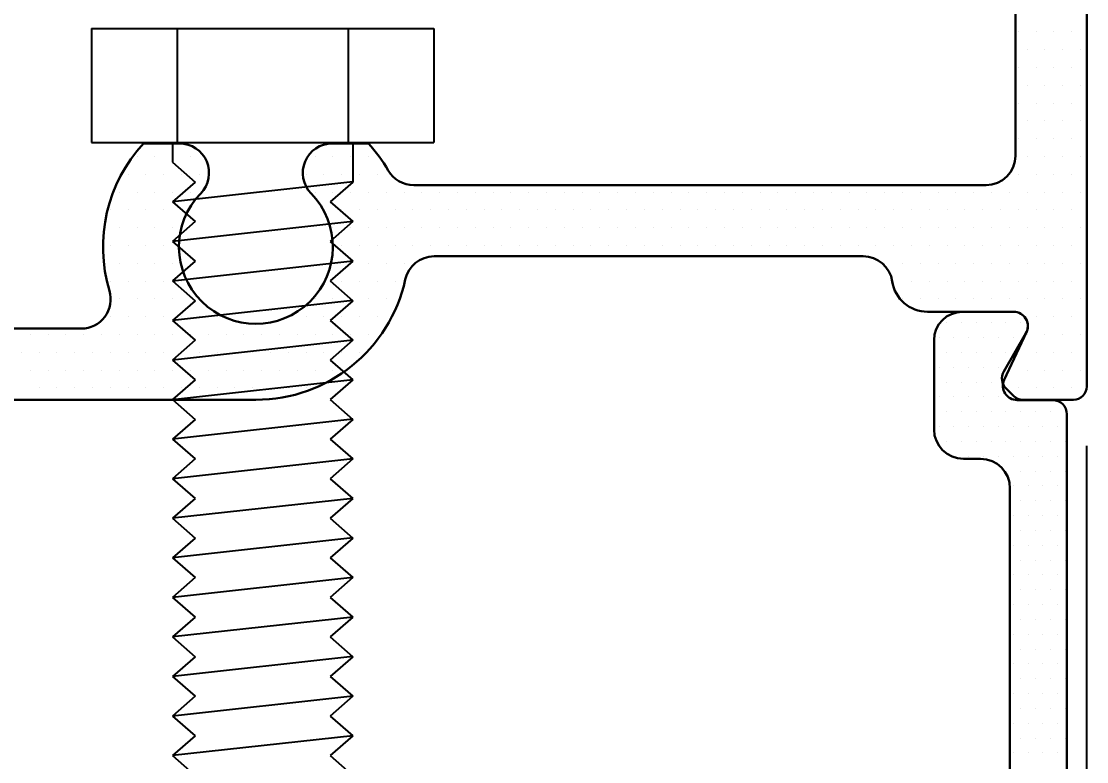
# Model space of a CAD drawing. Header units: inches. Extents: x 3.8 to 36.3, y 0.9 to 43.6.
# Drawn here: x 9.447 to 10.569, y 18.394 to 19.174 of the extents above; entities that cross this region are included whole.
import ezdxf

# ---------------------------------------------------------------- set-up
doc = ezdxf.new("R2010")
doc.units = ezdxf.units.IN
doc.header["$MEASUREMENT"] = 0
for name, color, linetype in [('R-ANNO-DIMS', 3, 'Continuous'), ('R-SWTS-DET1', 1, 'Continuous'), ('R-SWTS-PAT1', 5, 'Continuous')]:
    doc.layers.add(name, color=color, linetype=linetype)
doc.styles.add('SWTSTEXT', font='romans.shx')
doc.dimstyles.new('SWTSARCH', dxfattribs={"dimtxt": 0.25, "dimasz": 0.25, "dimexe": 0.179688, "dimexo": 0.0625, "dimgap": 0.125, "dimtad": 1, "dimtih": 1, "dimtoh": 1, "dimdec": 4, "dimzin": 4, "dimdsep": 46, "dimlunit": 4, "dimtxsty": 'SWTSTEXT', "dimcen": 0.1875, "dimdle": 0.179688, "dimclrd": 256, "dimclre": 256, "dimclrt": 256, "dimadec": 0, "dimazin": 1, "dimtfac": 1, "dimtdec": 4, "dimtofl": 0, "dimtmove": 0, "dimatfit": 3, "dimfxl": 0, "dimfrac": 2, "dimtolj": 1, "dimtzin": 4, "dimlwd": -1, "dimlwe": -1, "dimarcsym": 0})

# ---------------------------------------------------------------- blocks, each defined once
blk = doc.blocks.new('*D9')
at = {"layer": 'Defpoints', "color": 0}
for p in [(10.5692, 18.7891), (6.0692, 17.7901), (6.0692, 16.3107)]:
    blk.add_point(p, dxfattribs=at)
at = {"layer": 'R-ANNO-DIMS'}
for p, q in [((10.5692, 18.7266), (10.5692, 16.131)), ((6.0692, 17.7276), (6.0692, 16.131)), ((10.3192, 16.3107), (6.3192, 16.3107))]:
    blk.add_line(p, q, dxfattribs=at)
for points in [[(6.3192, 16.3523), (6.3192, 16.269), (6.0692, 16.3107)], [(10.3192, 16.3523), (10.3192, 16.269), (10.5692, 16.3107)]]:
    blk.add_solid(points, dxfattribs=at)
at = {"layer": 'R-ANNO-DIMS', "insert": (8.3305, 16.6261), "char_height": 0.25, "attachment_point": 5, "style": 'SWTSTEXT'}
blk.add_mtext('\\A1;4 1/2"', dxfattribs=at)

msp = doc.modelspace()

# ---------------------------------------------------------------- linework, layer by layer
at = {"layer": 'R-SWTS-DET1', "lineweight": 30}
for p, q in [((10.56923, 18.78909), (10.56923, 19.7598)), ((10.49423, 19.6808), (10.49423, 19.03225)), ((9.61386, 19.04514), (9.57574, 19.04514)), ((9.81272, 19.04514), (9.7746, 19.04514)), ((10.46323, 19.00125), (9.86044, 19.00125)), ((9.88183, 18.92626), (10.33383, 18.92626)), ((10.40158, 18.86785), (10.49226, 18.86785)), ((10.49226, 18.86785), (10.43844, 18.86785)), ((9.51028, 18.85014), (8.87818, 18.85014)), ((10.50525, 18.84535), (10.48198, 18.80506)), ((10.48239, 18.79619), (10.50585, 18.84651)), ((10.40844, 18.83785), (10.40844, 18.77485)), ((10.48437, 18.78695), (10.49213, 18.77919)), ((9.20986, 18.77514), (9.69423, 18.77514)), ((10.40844, 18.77485), (10.40844, 18.74385)), ((10.53344, 18.77485), (10.49598, 18.77485)), ((10.50203, 18.77509), (10.55523, 18.77509)), ((10.54844, 17.7899), (10.54844, 18.75985)), ((10.43944, 18.71285), (10.45744, 18.71285)), ((10.48844, 18.68185), (10.48844, 17.8659))]:
    msp.add_line(p, q, dxfattribs=at)
at = {"layer": 'R-SWTS-DET1'}
for p, q in [((9.5212, 19.16618), (9.5212, 19.04618)), ((9.5212, 19.16618), (9.88147, 19.16618)), ((9.61127, 19.16618), (9.61127, 19.04618)), ((9.7914, 19.16618), (9.7914, 19.04618)), ((9.88147, 19.16618), (9.88147, 19.04618)), ((9.5212, 19.04618), (9.88147, 19.04618)), ((9.60634, 19.04618), (9.60634, 19.02535)), ((9.79634, 19.04618), (9.79634, 19.00452)), ((9.60634, 19.02535), (9.63034, 19.00452)), ((9.63034, 19.00452), (9.60634, 18.98368)), ((9.79634, 19.00463), (9.60645, 18.98359)), ((9.79634, 19.00452), (9.77234, 18.98368)), ((9.60634, 18.98368), (9.63034, 18.96285)), ((9.77234, 18.98368), (9.79634, 18.96285)), ((9.79622, 18.96295), (9.60645, 18.94192)), ((9.63034, 18.96285), (9.60634, 18.94202)), ((9.79634, 18.96285), (9.77234, 18.94202)), ((9.60634, 18.94202), (9.63034, 18.92118)), ((9.77234, 18.94202), (9.79634, 18.92118)), ((9.63034, 18.92118), (9.60634, 18.90035)), ((9.79622, 18.92128), (9.60645, 18.90025)), ((9.79634, 18.92118), (9.77234, 18.90035)), ((9.60634, 18.90035), (9.63034, 18.87952)), ((9.77234, 18.90035), (9.79634, 18.87952)), ((9.63034, 18.87952), (9.60634, 18.85868)), ((9.79622, 18.87961), (9.60645, 18.85858)), ((9.79634, 18.87952), (9.77234, 18.85868)), ((9.60634, 18.85868), (9.63034, 18.83785)), ((9.77234, 18.85868), (9.79634, 18.83785)), ((9.63034, 18.83785), (9.60634, 18.81702)), ((9.79622, 18.83795), (9.60645, 18.81692)), ((9.79634, 18.83785), (9.77234, 18.81702)), ((9.60634, 18.81702), (9.63034, 18.79618)), ((9.77234, 18.81702), (9.79634, 18.79618)), ((9.63034, 18.79618), (9.60634, 18.77535)), ((9.79622, 18.79628), (9.60645, 18.77525)), ((9.79634, 18.79618), (9.77234, 18.77535)), ((9.60634, 18.77535), (9.63034, 18.75452)), ((9.77234, 18.77535), (9.79634, 18.75452)), ((9.63034, 18.75452), (9.60634, 18.73368)), ((9.79622, 18.75461), (9.60645, 18.73358)), ((9.79634, 18.75452), (9.77234, 18.73368)), ((9.60634, 18.73368), (9.63034, 18.71285)), ((9.77234, 18.73368), (9.79634, 18.71285)), ((9.63034, 18.71285), (9.60634, 18.69201)), ((9.79622, 18.71295), (9.60645, 18.69192)), ((9.79634, 18.71285), (9.77234, 18.69201)), ((9.60634, 18.69201), (9.63034, 18.67118)), ((9.77234, 18.69201), (9.79634, 18.67118)), ((9.63034, 18.67118), (9.60634, 18.65035)), ((9.79622, 18.67128), (9.60645, 18.65025)), ((9.79634, 18.67118), (9.77234, 18.65035)), ((9.60634, 18.65035), (9.63034, 18.62951)), ((9.77234, 18.65035), (9.79634, 18.62951)), ((9.63034, 18.62951), (9.60634, 18.60868)), ((9.79622, 18.62961), (9.60645, 18.60858)), ((9.79634, 18.62951), (9.77234, 18.60868)), ((9.60634, 18.60868), (9.63034, 18.58785)), ((9.77234, 18.60868), (9.79634, 18.58785)), ((9.63034, 18.58785), (9.60634, 18.56701)), ((9.79622, 18.58795), (9.60645, 18.56692)), ((9.79634, 18.58785), (9.77234, 18.56701)), ((9.60634, 18.56701), (9.63034, 18.54618)), ((9.77234, 18.56701), (9.79634, 18.54618)), ((9.63034, 18.54618), (9.60634, 18.52535)), ((9.79622, 18.54628), (9.60645, 18.52525)), ((9.79634, 18.54618), (9.77234, 18.52535)), ((9.60634, 18.52535), (9.63034, 18.50451)), ((9.77234, 18.52535), (9.79634, 18.50451)), ((9.63034, 18.50451), (9.60634, 18.48368)), ((9.79622, 18.50461), (9.60645, 18.48358)), ((9.79634, 18.50451), (9.77234, 18.48368)), ((9.60634, 18.48368), (9.63034, 18.46285)), ((9.77234, 18.48368), (9.79634, 18.46285)), ((9.63034, 18.46285), (9.60634, 18.44201)), ((9.79622, 18.46294), (9.60645, 18.44191)), ((9.79634, 18.46285), (9.77234, 18.44201)), ((9.60634, 18.44201), (9.63034, 18.42118)), ((9.77234, 18.44201), (9.79634, 18.42118)), ((9.63034, 18.42118), (9.60634, 18.40035)), ((9.79622, 18.42128), (9.60645, 18.40025)), ((9.79634, 18.42118), (9.77234, 18.40035)), ((9.60634, 18.40035), (9.63034, 18.37951)), ((9.77234, 18.40035), (9.79634, 18.37951))]:
    msp.add_line(p, q, dxfattribs=at)
at = {"layer": 'R-SWTS-DET1', "lineweight": 30}
for centre, radius, start, end in [((9.69423, 18.93614), 0.161, 137.38889, 196.64604), ((9.61386, 19.01414), 0.031, 315.85883, 90), ((9.7746, 19.01414), 0.031, 90, 224.14117), ((9.69423, 18.93614), 0.161, 30.03739, 42.61111), ((10.46323, 19.03225), 0.031, 270, 0), ((9.86044, 19.03225), 0.031, 210.03739, 270), ((9.69423, 18.93614), 0.081, 135.85883, 44.14117), ((9.88183, 18.89526), 0.031, 90, 167.70553), ((10.33383, 18.89526), 0.031, 8.47588, 90), ((9.69423, 18.93614), 0.161, 270, 347.70553), ((10.40158, 18.90535), 0.0375, 188.47588, 270), ((9.51028, 18.88114), 0.031, 270, 16.64604), ((10.43848, 18.83781), 0.03005, 90.08612, 179.91388), ((10.49226, 18.85285), 0.015, 329.99967, 90), ((10.49226, 18.85285), 0.015, 334.99965, 90), ((10.49498, 18.79756), 0.015, 149.99967, 224.99957), ((10.49598, 18.78985), 0.015, 154.99965, 270), ((10.55523, 18.78909), 0.014, 270, 0), ((10.50203, 18.78909), 0.014, 224.99957, 270), ((10.53344, 18.75985), 0.015, 0, 90), ((10.43951, 18.74392), 0.03107, 180.12822, 269.87178), ((10.45744, 18.68185), 0.031, 0, 90)]:
    msp.add_arc(centre, radius, start, end, dxfattribs=at)
at = {"layer": 'R-SWTS-PAT1'}
for p, q in [((10.49716, 19.16275), (10.49716, 19.16275)), ((10.51591, 19.16275), (10.51591, 19.16275)), ((10.53466, 19.16275), (10.53466, 19.16275)), ((10.55341, 19.16275), (10.55341, 19.16275)), ((10.50654, 19.144), (10.50654, 19.144)), ((10.52529, 19.144), (10.52529, 19.144)), ((10.54404, 19.144), (10.54404, 19.144)), ((10.56279, 19.144), (10.56279, 19.144)), ((10.49716, 19.12525), (10.49716, 19.12525)), ((10.51591, 19.12525), (10.51591, 19.12525)), ((10.53466, 19.12525), (10.53466, 19.12525)), ((10.55341, 19.12525), (10.55341, 19.12525)), ((10.50654, 19.1065), (10.50654, 19.1065)), ((10.52529, 19.1065), (10.52529, 19.1065)), ((10.54404, 19.1065), (10.54404, 19.1065)), ((10.56279, 19.1065), (10.56279, 19.1065)), ((10.49716, 19.08775), (10.49716, 19.08775)), ((10.51591, 19.08775), (10.51591, 19.08775)), ((10.53466, 19.08775), (10.53466, 19.08775)), ((10.55341, 19.08775), (10.55341, 19.08775)), ((10.50654, 19.069), (10.50654, 19.069)), ((10.52529, 19.069), (10.52529, 19.069)), ((10.54404, 19.069), (10.54404, 19.069)), ((10.56279, 19.069), (10.56279, 19.069)), ((10.49716, 19.05025), (10.49716, 19.05025)), ((10.51591, 19.05025), (10.51591, 19.05025)), ((10.53466, 19.05025), (10.53466, 19.05025)), ((10.55341, 19.05025), (10.55341, 19.05025)), ((9.56904, 19.0315), (9.56904, 19.0315)), ((9.58779, 19.0315), (9.58779, 19.0315)), ((9.60654, 19.0315), (9.60654, 19.0315)), ((9.62529, 19.0315), (9.62529, 19.0315)), ((9.75654, 19.0315), (9.75654, 19.0315)), ((9.77529, 19.0315), (9.77529, 19.0315)), ((9.79404, 19.0315), (9.79404, 19.0315)), ((9.81279, 19.0315), (9.81279, 19.0315)), ((10.50654, 19.0315), (10.50654, 19.0315)), ((10.52529, 19.0315), (10.52529, 19.0315)), ((10.54404, 19.0315), (10.54404, 19.0315)), ((10.56279, 19.0315), (10.56279, 19.0315)), ((9.55966, 19.01275), (9.55966, 19.01275)), ((9.57841, 19.01275), (9.57841, 19.01275)), ((9.59716, 19.01275), (9.59716, 19.01275)), ((9.61591, 19.01275), (9.61591, 19.01275)), ((9.63466, 19.01275), (9.63466, 19.01275)), ((9.74716, 19.01275), (9.74716, 19.01275)), ((9.76591, 19.01275), (9.76591, 19.01275)), ((9.78466, 19.01275), (9.78466, 19.01275)), ((9.80341, 19.01275), (9.80341, 19.01275)), ((9.82216, 19.01275), (9.82216, 19.01275)), ((10.49716, 19.01275), (10.49716, 19.01275)), ((10.51591, 19.01275), (10.51591, 19.01275)), ((10.53466, 19.01275), (10.53466, 19.01275)), ((10.55341, 19.01275), (10.55341, 19.01275)), ((9.55029, 18.994), (9.55029, 18.994)), ((9.56904, 18.994), (9.56904, 18.994)), ((9.58779, 18.994), (9.58779, 18.994)), ((9.60654, 18.994), (9.60654, 18.994)), ((9.62529, 18.994), (9.62529, 18.994)), ((9.75654, 18.994), (9.75654, 18.994)), ((9.77529, 18.994), (9.77529, 18.994)), ((9.79404, 18.994), (9.79404, 18.994)), ((9.81279, 18.994), (9.81279, 18.994)), ((9.83154, 18.994), (9.83154, 18.994)), ((9.85029, 18.994), (9.85029, 18.994)), ((9.86904, 18.994), (9.86904, 18.994)), ((9.88779, 18.994), (9.88779, 18.994)), ((9.90654, 18.994), (9.90654, 18.994)), ((9.92529, 18.994), (9.92529, 18.994)), ((9.94404, 18.994), (9.94404, 18.994)), ((9.96279, 18.994), (9.96279, 18.994)), ((9.98154, 18.994), (9.98154, 18.994)), ((10.00029, 18.994), (10.00029, 18.994)), ((10.01904, 18.994), (10.01904, 18.994)), ((10.03779, 18.994), (10.03779, 18.994)), ((10.05654, 18.994), (10.05654, 18.994)), ((10.07529, 18.994), (10.07529, 18.994)), ((10.09404, 18.994), (10.09404, 18.994)), ((10.11279, 18.994), (10.11279, 18.994)), ((10.13154, 18.994), (10.13154, 18.994)), ((10.15029, 18.994), (10.15029, 18.994)), ((10.16904, 18.994), (10.16904, 18.994)), ((10.18779, 18.994), (10.18779, 18.994)), ((10.20654, 18.994), (10.20654, 18.994)), ((10.22529, 18.994), (10.22529, 18.994)), ((10.24404, 18.994), (10.24404, 18.994)), ((10.26279, 18.994), (10.26279, 18.994)), ((10.28154, 18.994), (10.28154, 18.994)), ((10.30029, 18.994), (10.30029, 18.994)), ((10.31904, 18.994), (10.31904, 18.994)), ((10.33779, 18.994), (10.33779, 18.994)), ((10.35654, 18.994), (10.35654, 18.994)), ((10.37529, 18.994), (10.37529, 18.994)), ((10.39404, 18.994), (10.39404, 18.994)), ((10.41279, 18.994), (10.41279, 18.994)), ((10.43154, 18.994), (10.43154, 18.994)), ((10.45029, 18.994), (10.45029, 18.994)), ((10.46904, 18.994), (10.46904, 18.994)), ((10.48779, 18.994), (10.48779, 18.994)), ((10.50654, 18.994), (10.50654, 18.994)), ((10.52529, 18.994), (10.52529, 18.994)), ((10.54404, 18.994), (10.54404, 18.994)), ((10.56279, 18.994), (10.56279, 18.994)), ((9.54091, 18.97525), (9.54091, 18.97525)), ((9.55966, 18.97525), (9.55966, 18.97525)), ((9.57841, 18.97525), (9.57841, 18.97525)), ((9.59716, 18.97525), (9.59716, 18.97525)), ((9.61591, 18.97525), (9.61591, 18.97525)), ((9.76591, 18.97525), (9.76591, 18.97525)), ((9.78466, 18.97525), (9.78466, 18.97525)), ((9.80341, 18.97525), (9.80341, 18.97525)), ((9.82216, 18.97525), (9.82216, 18.97525)), ((9.84091, 18.97525), (9.84091, 18.97525)), ((9.85966, 18.97525), (9.85966, 18.97525)), ((9.87841, 18.97525), (9.87841, 18.97525)), ((9.89716, 18.97525), (9.89716, 18.97525)), ((9.91591, 18.97525), (9.91591, 18.97525)), ((9.93466, 18.97525), (9.93466, 18.97525)), ((9.95341, 18.97525), (9.95341, 18.97525)), ((9.97216, 18.97525), (9.97216, 18.97525)), ((9.99091, 18.97525), (9.99091, 18.97525)), ((10.00966, 18.97525), (10.00966, 18.97525)), ((10.02841, 18.97525), (10.02841, 18.97525)), ((10.04716, 18.97525), (10.04716, 18.97525)), ((10.06591, 18.97525), (10.06591, 18.97525)), ((10.08466, 18.97525), (10.08466, 18.97525)), ((10.10341, 18.97525), (10.10341, 18.97525)), ((10.12216, 18.97525), (10.12216, 18.97525)), ((10.14091, 18.97525), (10.14091, 18.97525)), ((10.15966, 18.97525), (10.15966, 18.97525)), ((10.17841, 18.97525), (10.17841, 18.97525)), ((10.19716, 18.97525), (10.19716, 18.97525)), ((10.21591, 18.97525), (10.21591, 18.97525)), ((10.23466, 18.97525), (10.23466, 18.97525)), ((10.25341, 18.97525), (10.25341, 18.97525)), ((10.27216, 18.97525), (10.27216, 18.97525)), ((10.29091, 18.97525), (10.29091, 18.97525)), ((10.30966, 18.97525), (10.30966, 18.97525)), ((10.32841, 18.97525), (10.32841, 18.97525)), ((10.34716, 18.97525), (10.34716, 18.97525)), ((10.36591, 18.97525), (10.36591, 18.97525)), ((10.38466, 18.97525), (10.38466, 18.97525)), ((10.40341, 18.97525), (10.40341, 18.97525)), ((10.42216, 18.97525), (10.42216, 18.97525)), ((10.44091, 18.97525), (10.44091, 18.97525)), ((10.45966, 18.97525), (10.45966, 18.97525)), ((10.47841, 18.97525), (10.47841, 18.97525)), ((10.49716, 18.97525), (10.49716, 18.97525)), ((10.51591, 18.97525), (10.51591, 18.97525)), ((10.53466, 18.97525), (10.53466, 18.97525)), ((10.55341, 18.97525), (10.55341, 18.97525)), ((9.55029, 18.9565), (9.55029, 18.9565)), ((9.56904, 18.9565), (9.56904, 18.9565)), ((9.58779, 18.9565), (9.58779, 18.9565)), ((9.60654, 18.9565), (9.60654, 18.9565)), ((9.77529, 18.9565), (9.77529, 18.9565)), ((9.79404, 18.9565), (9.79404, 18.9565)), ((9.81279, 18.9565), (9.81279, 18.9565)), ((9.83154, 18.9565), (9.83154, 18.9565)), ((9.85029, 18.9565), (9.85029, 18.9565)), ((9.86904, 18.9565), (9.86904, 18.9565)), ((9.88779, 18.9565), (9.88779, 18.9565)), ((9.90654, 18.9565), (9.90654, 18.9565)), ((9.92529, 18.9565), (9.92529, 18.9565)), ((9.94404, 18.9565), (9.94404, 18.9565)), ((9.96279, 18.9565), (9.96279, 18.9565)), ((9.98154, 18.9565), (9.98154, 18.9565)), ((10.00029, 18.9565), (10.00029, 18.9565)), ((10.01904, 18.9565), (10.01904, 18.9565)), ((10.03779, 18.9565), (10.03779, 18.9565)), ((10.05654, 18.9565), (10.05654, 18.9565)), ((10.07529, 18.9565), (10.07529, 18.9565)), ((10.09404, 18.9565), (10.09404, 18.9565)), ((10.11279, 18.9565), (10.11279, 18.9565)), ((10.13154, 18.9565), (10.13154, 18.9565)), ((10.15029, 18.9565), (10.15029, 18.9565)), ((10.16904, 18.9565), (10.16904, 18.9565)), ((10.18779, 18.9565), (10.18779, 18.9565)), ((10.20654, 18.9565), (10.20654, 18.9565)), ((10.22529, 18.9565), (10.22529, 18.9565)), ((10.24404, 18.9565), (10.24404, 18.9565)), ((10.26279, 18.9565), (10.26279, 18.9565)), ((10.28154, 18.9565), (10.28154, 18.9565)), ((10.30029, 18.9565), (10.30029, 18.9565)), ((10.31904, 18.9565), (10.31904, 18.9565)), ((10.33779, 18.9565), (10.33779, 18.9565)), ((10.35654, 18.9565), (10.35654, 18.9565)), ((10.37529, 18.9565), (10.37529, 18.9565)), ((10.39404, 18.9565), (10.39404, 18.9565)), ((10.41279, 18.9565), (10.41279, 18.9565)), ((10.43154, 18.9565), (10.43154, 18.9565)), ((10.45029, 18.9565), (10.45029, 18.9565)), ((10.46904, 18.9565), (10.46904, 18.9565)), ((10.48779, 18.9565), (10.48779, 18.9565)), ((10.50654, 18.9565), (10.50654, 18.9565)), ((10.52529, 18.9565), (10.52529, 18.9565)), ((10.54404, 18.9565), (10.54404, 18.9565)), ((10.56279, 18.9565), (10.56279, 18.9565)), ((9.54091, 18.93775), (9.54091, 18.93775)), ((9.55966, 18.93775), (9.55966, 18.93775)), ((9.57841, 18.93775), (9.57841, 18.93775)), ((9.59716, 18.93775), (9.59716, 18.93775)), ((9.78466, 18.93775), (9.78466, 18.93775)), ((9.80341, 18.93775), (9.80341, 18.93775)), ((9.82216, 18.93775), (9.82216, 18.93775)), ((9.84091, 18.93775), (9.84091, 18.93775)), ((9.85966, 18.93775), (9.85966, 18.93775)), ((9.87841, 18.93775), (9.87841, 18.93775)), ((9.89716, 18.93775), (9.89716, 18.93775)), ((9.91591, 18.93775), (9.91591, 18.93775)), ((9.93466, 18.93775), (9.93466, 18.93775)), ((9.95341, 18.93775), (9.95341, 18.93775)), ((9.97216, 18.93775), (9.97216, 18.93775)), ((9.99091, 18.93775), (9.99091, 18.93775)), ((10.00966, 18.93775), (10.00966, 18.93775)), ((10.02841, 18.93775), (10.02841, 18.93775)), ((10.04716, 18.93775), (10.04716, 18.93775)), ((10.06591, 18.93775), (10.06591, 18.93775)), ((10.08466, 18.93775), (10.08466, 18.93775)), ((10.10341, 18.93775), (10.10341, 18.93775)), ((10.12216, 18.93775), (10.12216, 18.93775)), ((10.14091, 18.93775), (10.14091, 18.93775)), ((10.15966, 18.93775), (10.15966, 18.93775)), ((10.17841, 18.93775), (10.17841, 18.93775)), ((10.19716, 18.93775), (10.19716, 18.93775)), ((10.21591, 18.93775), (10.21591, 18.93775)), ((10.23466, 18.93775), (10.23466, 18.93775)), ((10.25341, 18.93775), (10.25341, 18.93775)), ((10.27216, 18.93775), (10.27216, 18.93775)), ((10.29091, 18.93775), (10.29091, 18.93775)), ((10.30966, 18.93775), (10.30966, 18.93775)), ((10.32841, 18.93775), (10.32841, 18.93775)), ((10.34716, 18.93775), (10.34716, 18.93775)), ((10.36591, 18.93775), (10.36591, 18.93775)), ((10.38466, 18.93775), (10.38466, 18.93775)), ((10.40341, 18.93775), (10.40341, 18.93775)), ((10.42216, 18.93775), (10.42216, 18.93775)), ((10.44091, 18.93775), (10.44091, 18.93775)), ((10.45966, 18.93775), (10.45966, 18.93775)), ((10.47841, 18.93775), (10.47841, 18.93775)), ((10.49716, 18.93775), (10.49716, 18.93775)), ((10.51591, 18.93775), (10.51591, 18.93775)), ((10.53466, 18.93775), (10.53466, 18.93775)), ((10.55341, 18.93775), (10.55341, 18.93775)), ((9.55029, 18.919), (9.55029, 18.919)), ((9.56904, 18.919), (9.56904, 18.919)), ((9.58779, 18.919), (9.58779, 18.919)), ((9.60654, 18.919), (9.60654, 18.919)), ((9.77529, 18.919), (9.77529, 18.919)), ((9.79404, 18.919), (9.79404, 18.919)), ((9.81279, 18.919), (9.81279, 18.919)), ((9.83154, 18.919), (9.83154, 18.919)), ((9.85029, 18.919), (9.85029, 18.919)), ((10.35654, 18.919), (10.35654, 18.919)), ((10.37529, 18.919), (10.37529, 18.919)), ((10.39404, 18.919), (10.39404, 18.919)), ((10.41279, 18.919), (10.41279, 18.919)), ((10.43154, 18.919), (10.43154, 18.919)), ((10.45029, 18.919), (10.45029, 18.919)), ((10.46904, 18.919), (10.46904, 18.919)), ((10.48779, 18.919), (10.48779, 18.919)), ((10.50654, 18.919), (10.50654, 18.919)), ((10.52529, 18.919), (10.52529, 18.919)), ((10.54404, 18.919), (10.54404, 18.919)), ((10.56279, 18.919), (10.56279, 18.919)), ((9.54091, 18.90025), (9.54091, 18.90025)), ((9.55966, 18.90025), (9.55966, 18.90025)), ((9.57841, 18.90025), (9.57841, 18.90025)), ((9.59716, 18.90025), (9.59716, 18.90025)), ((9.61591, 18.90025), (9.61591, 18.90025)), ((9.78466, 18.90025), (9.78466, 18.90025)), ((9.80341, 18.90025), (9.80341, 18.90025)), ((9.82216, 18.90025), (9.82216, 18.90025)), ((9.84091, 18.90025), (9.84091, 18.90025)), ((10.36591, 18.90025), (10.36591, 18.90025)), ((10.38466, 18.90025), (10.38466, 18.90025)), ((10.40341, 18.90025), (10.40341, 18.90025)), ((10.42216, 18.90025), (10.42216, 18.90025)), ((10.44091, 18.90025), (10.44091, 18.90025)), ((10.45966, 18.90025), (10.45966, 18.90025)), ((10.47841, 18.90025), (10.47841, 18.90025)), ((10.49716, 18.90025), (10.49716, 18.90025)), ((10.51591, 18.90025), (10.51591, 18.90025)), ((10.53466, 18.90025), (10.53466, 18.90025)), ((10.55341, 18.90025), (10.55341, 18.90025)), ((9.55029, 18.8815), (9.55029, 18.8815)), ((9.56904, 18.8815), (9.56904, 18.8815)), ((9.58779, 18.8815), (9.58779, 18.8815)), ((9.60654, 18.8815), (9.60654, 18.8815)), ((9.62529, 18.8815), (9.62529, 18.8815)), ((9.75654, 18.8815), (9.75654, 18.8815)), ((9.77529, 18.8815), (9.77529, 18.8815)), ((9.79404, 18.8815), (9.79404, 18.8815)), ((9.81279, 18.8815), (9.81279, 18.8815)), ((9.83154, 18.8815), (9.83154, 18.8815)), ((10.37529, 18.8815), (10.37529, 18.8815)), ((10.39404, 18.8815), (10.39404, 18.8815)), ((10.41279, 18.8815), (10.41279, 18.8815)), ((10.43154, 18.8815), (10.43154, 18.8815)), ((10.45029, 18.8815), (10.45029, 18.8815)), ((10.46904, 18.8815), (10.46904, 18.8815)), ((10.48779, 18.8815), (10.48779, 18.8815)), ((10.50654, 18.8815), (10.50654, 18.8815)), ((10.52529, 18.8815), (10.52529, 18.8815)), ((10.54404, 18.8815), (10.54404, 18.8815)), ((10.56279, 18.8815), (10.56279, 18.8815)), ((9.54091, 18.86275), (9.54091, 18.86275)), ((9.55966, 18.86275), (9.55966, 18.86275)), ((9.57841, 18.86275), (9.57841, 18.86275)), ((9.59716, 18.86275), (9.59716, 18.86275)), ((9.61591, 18.86275), (9.61591, 18.86275)), ((9.63466, 18.86275), (9.63466, 18.86275)), ((9.65341, 18.86275), (9.65341, 18.86275)), ((9.74716, 18.86275), (9.74716, 18.86275)), ((9.76591, 18.86275), (9.76591, 18.86275)), ((9.78466, 18.86275), (9.78466, 18.86275)), ((9.80341, 18.86275), (9.80341, 18.86275)), ((9.82216, 18.86275), (9.82216, 18.86275)), ((10.51591, 18.86275), (10.51591, 18.86275)), ((10.53466, 18.86275), (10.53466, 18.86275)), ((10.55341, 18.86275), (10.55341, 18.86275)), ((10.42162, 18.85625), (10.42162, 18.85625)), ((10.43724, 18.85625), (10.43724, 18.85625)), ((10.45287, 18.85625), (10.45287, 18.85625)), ((10.46849, 18.85625), (10.46849, 18.85625)), ((10.48412, 18.85625), (10.48412, 18.85625)), ((10.49974, 18.85625), (10.49974, 18.85625)), ((9.45654, 18.844), (9.45654, 18.844)), ((9.47529, 18.844), (9.47529, 18.844)), ((9.49404, 18.844), (9.49404, 18.844)), ((9.51279, 18.844), (9.51279, 18.844)), ((9.53154, 18.844), (9.53154, 18.844)), ((9.55029, 18.844), (9.55029, 18.844)), ((9.56904, 18.844), (9.56904, 18.844)), ((9.58779, 18.844), (9.58779, 18.844)), ((9.60654, 18.844), (9.60654, 18.844)), ((9.62529, 18.844), (9.62529, 18.844)), ((9.64404, 18.844), (9.64404, 18.844)), ((9.66279, 18.844), (9.66279, 18.844)), ((9.68154, 18.844), (9.68154, 18.844)), ((9.70029, 18.844), (9.70029, 18.844)), ((9.71904, 18.844), (9.71904, 18.844)), ((9.73779, 18.844), (9.73779, 18.844)), ((9.75654, 18.844), (9.75654, 18.844)), ((9.77529, 18.844), (9.77529, 18.844)), ((9.79404, 18.844), (9.79404, 18.844)), ((9.81279, 18.844), (9.81279, 18.844)), ((10.4138, 18.84063), (10.4138, 18.84063)), ((10.42943, 18.84063), (10.42943, 18.84063)), ((10.44505, 18.84063), (10.44505, 18.84063)), ((10.46068, 18.84063), (10.46068, 18.84063)), ((10.4763, 18.84063), (10.4763, 18.84063)), ((10.49193, 18.84063), (10.49193, 18.84063)), ((10.50654, 18.844), (10.50654, 18.844)), ((10.52529, 18.844), (10.52529, 18.844)), ((10.54404, 18.844), (10.54404, 18.844)), ((10.56279, 18.844), (10.56279, 18.844)), ((9.44716, 18.82525), (9.44716, 18.82525)), ((9.46591, 18.82525), (9.46591, 18.82525)), ((9.48466, 18.82525), (9.48466, 18.82525)), ((9.50341, 18.82525), (9.50341, 18.82525)), ((9.52216, 18.82525), (9.52216, 18.82525)), ((9.54091, 18.82525), (9.54091, 18.82525)), ((9.55966, 18.82525), (9.55966, 18.82525)), ((9.57841, 18.82525), (9.57841, 18.82525)), ((9.59716, 18.82525), (9.59716, 18.82525)), ((9.61591, 18.82525), (9.61591, 18.82525)), ((9.63466, 18.82525), (9.63466, 18.82525)), ((9.65341, 18.82525), (9.65341, 18.82525)), ((9.67216, 18.82525), (9.67216, 18.82525)), ((9.69091, 18.82525), (9.69091, 18.82525)), ((9.70966, 18.82525), (9.70966, 18.82525)), ((9.72841, 18.82525), (9.72841, 18.82525)), ((9.74716, 18.82525), (9.74716, 18.82525)), ((9.76591, 18.82525), (9.76591, 18.82525)), ((9.78466, 18.82525), (9.78466, 18.82525)), ((9.80341, 18.82525), (9.80341, 18.82525)), ((10.42162, 18.825), (10.42162, 18.825)), ((10.43724, 18.825), (10.43724, 18.825)), ((10.45287, 18.825), (10.45287, 18.825)), ((10.46849, 18.825), (10.46849, 18.825)), ((10.48412, 18.825), (10.48412, 18.825)), ((10.49716, 18.82525), (10.49716, 18.82525)), ((10.51591, 18.82525), (10.51591, 18.82525)), ((10.53466, 18.82525), (10.53466, 18.82525)), ((10.55341, 18.82525), (10.55341, 18.82525)), ((9.45654, 18.8065), (9.45654, 18.8065)), ((9.47529, 18.8065), (9.47529, 18.8065)), ((9.49404, 18.8065), (9.49404, 18.8065)), ((9.51279, 18.8065), (9.51279, 18.8065)), ((9.53154, 18.8065), (9.53154, 18.8065)), ((9.55029, 18.8065), (9.55029, 18.8065)), ((9.56904, 18.8065), (9.56904, 18.8065)), ((9.58779, 18.8065), (9.58779, 18.8065)), ((9.60654, 18.8065), (9.60654, 18.8065)), ((9.62529, 18.8065), (9.62529, 18.8065)), ((9.64404, 18.8065), (9.64404, 18.8065)), ((9.66279, 18.8065), (9.66279, 18.8065)), ((9.68154, 18.8065), (9.68154, 18.8065)), ((9.70029, 18.8065), (9.70029, 18.8065)), ((9.71904, 18.8065), (9.71904, 18.8065)), ((9.73779, 18.8065), (9.73779, 18.8065)), ((9.75654, 18.8065), (9.75654, 18.8065)), ((9.77529, 18.8065), (9.77529, 18.8065)), ((10.4138, 18.80938), (10.4138, 18.80938)), ((10.42943, 18.80938), (10.42943, 18.80938)), ((10.44505, 18.80938), (10.44505, 18.80938)), ((10.46068, 18.80938), (10.46068, 18.80938)), ((10.4763, 18.80938), (10.4763, 18.80938)), ((10.48779, 18.8065), (10.48779, 18.8065)), ((10.50654, 18.8065), (10.50654, 18.8065)), ((10.52529, 18.8065), (10.52529, 18.8065)), ((10.54404, 18.8065), (10.54404, 18.8065)), ((10.56279, 18.8065), (10.56279, 18.8065)), ((9.46591, 18.78775), (9.46591, 18.78775)), ((9.48466, 18.78775), (9.48466, 18.78775)), ((9.50341, 18.78775), (9.50341, 18.78775)), ((9.52216, 18.78775), (9.52216, 18.78775)), ((9.54091, 18.78775), (9.54091, 18.78775)), ((9.55966, 18.78775), (9.55966, 18.78775)), ((9.57841, 18.78775), (9.57841, 18.78775)), ((9.59716, 18.78775), (9.59716, 18.78775)), ((9.61591, 18.78775), (9.61591, 18.78775)), ((9.63466, 18.78775), (9.63466, 18.78775)), ((9.65341, 18.78775), (9.65341, 18.78775)), ((9.67216, 18.78775), (9.67216, 18.78775)), ((9.69091, 18.78775), (9.69091, 18.78775)), ((9.70966, 18.78775), (9.70966, 18.78775)), ((9.72841, 18.78775), (9.72841, 18.78775)), ((9.74716, 18.78775), (9.74716, 18.78775)), ((10.42162, 18.79375), (10.42162, 18.79375)), ((10.43724, 18.79375), (10.43724, 18.79375)), ((10.45287, 18.79375), (10.45287, 18.79375)), ((10.46849, 18.79375), (10.46849, 18.79375)), ((10.49716, 18.78775), (10.49716, 18.78775)), ((10.51591, 18.78775), (10.51591, 18.78775)), ((10.53466, 18.78775), (10.53466, 18.78775)), ((10.55341, 18.78775), (10.55341, 18.78775)), ((10.4138, 18.77813), (10.4138, 18.77813)), ((10.42943, 18.77813), (10.42943, 18.77813)), ((10.44505, 18.77813), (10.44505, 18.77813)), ((10.46068, 18.77813), (10.46068, 18.77813)), ((10.4763, 18.77813), (10.4763, 18.77813)), ((10.42162, 18.7625), (10.42162, 18.7625)), ((10.43724, 18.7625), (10.43724, 18.7625)), ((10.45287, 18.7625), (10.45287, 18.7625)), ((10.46849, 18.7625), (10.46849, 18.7625)), ((10.48412, 18.7625), (10.48412, 18.7625)), ((10.49974, 18.7625), (10.49974, 18.7625)), ((10.51537, 18.7625), (10.51537, 18.7625)), ((10.53099, 18.7625), (10.53099, 18.7625)), ((10.54662, 18.7625), (10.54662, 18.7625)), ((10.4138, 18.74688), (10.4138, 18.74688)), ((10.42943, 18.74688), (10.42943, 18.74688)), ((10.44505, 18.74688), (10.44505, 18.74688)), ((10.46068, 18.74688), (10.46068, 18.74688)), ((10.4763, 18.74688), (10.4763, 18.74688)), ((10.49193, 18.74688), (10.49193, 18.74688)), ((10.50755, 18.74688), (10.50755, 18.74688)), ((10.52318, 18.74688), (10.52318, 18.74688)), ((10.5388, 18.74688), (10.5388, 18.74688)), ((10.42162, 18.73125), (10.42162, 18.73125)), ((10.43724, 18.73125), (10.43724, 18.73125)), ((10.45287, 18.73125), (10.45287, 18.73125)), ((10.46849, 18.73125), (10.46849, 18.73125)), ((10.48412, 18.73125), (10.48412, 18.73125)), ((10.49974, 18.73125), (10.49974, 18.73125)), ((10.51537, 18.73125), (10.51537, 18.73125)), ((10.53099, 18.73125), (10.53099, 18.73125)), ((10.54662, 18.73125), (10.54662, 18.73125)), ((10.42943, 18.71563), (10.42943, 18.71563)), ((10.44505, 18.71563), (10.44505, 18.71563)), ((10.46068, 18.71563), (10.46068, 18.71563)), ((10.4763, 18.71563), (10.4763, 18.71563)), ((10.49193, 18.71563), (10.49193, 18.71563)), ((10.50755, 18.71563), (10.50755, 18.71563)), ((10.52318, 18.71563), (10.52318, 18.71563)), ((10.5388, 18.71563), (10.5388, 18.71563)), ((10.48412, 18.7), (10.48412, 18.7)), ((10.49974, 18.7), (10.49974, 18.7)), ((10.51537, 18.7), (10.51537, 18.7)), ((10.53099, 18.7), (10.53099, 18.7)), ((10.54662, 18.7), (10.54662, 18.7)), ((10.49193, 18.68438), (10.49193, 18.68438)), ((10.50755, 18.68438), (10.50755, 18.68438)), ((10.52318, 18.68438), (10.52318, 18.68438)), ((10.5388, 18.68438), (10.5388, 18.68438)), ((10.49974, 18.66875), (10.49974, 18.66875)), ((10.51537, 18.66875), (10.51537, 18.66875)), ((10.53099, 18.66875), (10.53099, 18.66875)), ((10.54662, 18.66875), (10.54662, 18.66875)), ((10.49193, 18.65313), (10.49193, 18.65313)), ((10.50755, 18.65313), (10.50755, 18.65313)), ((10.52318, 18.65313), (10.52318, 18.65313)), ((10.5388, 18.65313), (10.5388, 18.65313)), ((10.49974, 18.6375), (10.49974, 18.6375)), ((10.51537, 18.6375), (10.51537, 18.6375)), ((10.53099, 18.6375), (10.53099, 18.6375)), ((10.54662, 18.6375), (10.54662, 18.6375)), ((10.49193, 18.62188), (10.49193, 18.62188)), ((10.50755, 18.62188), (10.50755, 18.62188)), ((10.52318, 18.62188), (10.52318, 18.62188)), ((10.5388, 18.62188), (10.5388, 18.62188)), ((10.49974, 18.60625), (10.49974, 18.60625)), ((10.51537, 18.60625), (10.51537, 18.60625)), ((10.53099, 18.60625), (10.53099, 18.60625)), ((10.54662, 18.60625), (10.54662, 18.60625)), ((10.49193, 18.59063), (10.49193, 18.59063)), ((10.50755, 18.59063), (10.50755, 18.59063)), ((10.52318, 18.59063), (10.52318, 18.59063)), ((10.5388, 18.59063), (10.5388, 18.59063)), ((10.49974, 18.575), (10.49974, 18.575)), ((10.51537, 18.575), (10.51537, 18.575)), ((10.53099, 18.575), (10.53099, 18.575)), ((10.54662, 18.575), (10.54662, 18.575)), ((10.49193, 18.55938), (10.49193, 18.55938)), ((10.50755, 18.55938), (10.50755, 18.55938)), ((10.52318, 18.55938), (10.52318, 18.55938)), ((10.5388, 18.55938), (10.5388, 18.55938)), ((10.49974, 18.54375), (10.49974, 18.54375)), ((10.51537, 18.54375), (10.51537, 18.54375)), ((10.53099, 18.54375), (10.53099, 18.54375)), ((10.54662, 18.54375), (10.54662, 18.54375)), ((10.49193, 18.52813), (10.49193, 18.52813)), ((10.50755, 18.52813), (10.50755, 18.52813)), ((10.52318, 18.52813), (10.52318, 18.52813)), ((10.5388, 18.52813), (10.5388, 18.52813)), ((10.49974, 18.5125), (10.49974, 18.5125)), ((10.51537, 18.5125), (10.51537, 18.5125)), ((10.53099, 18.5125), (10.53099, 18.5125)), ((10.54662, 18.5125), (10.54662, 18.5125)), ((10.49193, 18.49688), (10.49193, 18.49688)), ((10.50755, 18.49688), (10.50755, 18.49688)), ((10.52318, 18.49688), (10.52318, 18.49688)), ((10.5388, 18.49688), (10.5388, 18.49688)), ((10.49974, 18.48125), (10.49974, 18.48125)), ((10.51537, 18.48125), (10.51537, 18.48125)), ((10.53099, 18.48125), (10.53099, 18.48125)), ((10.54662, 18.48125), (10.54662, 18.48125)), ((10.49193, 18.46563), (10.49193, 18.46563)), ((10.50755, 18.46563), (10.50755, 18.46563)), ((10.52318, 18.46563), (10.52318, 18.46563)), ((10.5388, 18.46563), (10.5388, 18.46563)), ((10.49974, 18.45), (10.49974, 18.45)), ((10.51537, 18.45), (10.51537, 18.45)), ((10.53099, 18.45), (10.53099, 18.45)), ((10.54662, 18.45), (10.54662, 18.45)), ((10.49193, 18.43438), (10.49193, 18.43438)), ((10.50755, 18.43438), (10.50755, 18.43438)), ((10.52318, 18.43438), (10.52318, 18.43438)), ((10.5388, 18.43438), (10.5388, 18.43438)), ((10.49974, 18.41875), (10.49974, 18.41875)), ((10.51537, 18.41875), (10.51537, 18.41875)), ((10.53099, 18.41875), (10.53099, 18.41875)), ((10.54662, 18.41875), (10.54662, 18.41875)), ((10.49193, 18.40313), (10.49193, 18.40313)), ((10.50755, 18.40313), (10.50755, 18.40313)), ((10.52318, 18.40313), (10.52318, 18.40313)), ((10.5388, 18.40313), (10.5388, 18.40313))]:
    msp.add_line(p, q, dxfattribs=at)

# ---------------------------------------------------------------- dimensions: what is measured, and where the dimension line sits
at = {"layer": 'R-ANNO-DIMS'}
dim = msp.add_linear_dim(base=(6.06923, 16.31067), p1=(10.56923, 18.78909), p2=(6.06923, 17.79014), dimstyle='SWTSARCH', dxfattribs=at)
dim.commit()
dim.dimension.update_dxf_attribs({"geometry": '*D9', "text_midpoint": (8.33049, 16.31067), "dimtype": 160})

doc.saveas('drawing.dxf')
